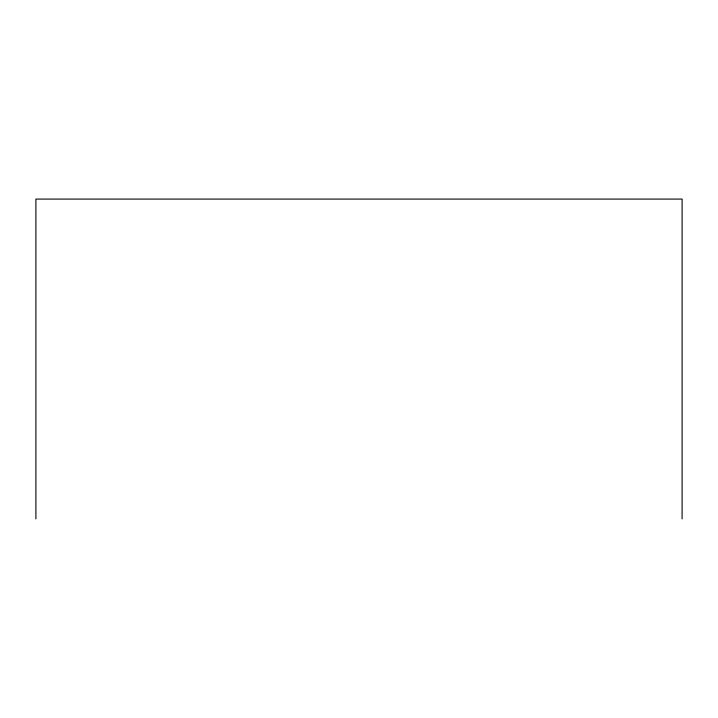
<?xml version="1.0" encoding="UTF-8"?>
<svg xmlns="http://www.w3.org/2000/svg" width="718" height="718" viewBox="0 0 718 718"><rect width="100%" height="100%" fill="white"/><g stroke="black" fill="none" stroke-linecap="round" stroke-linejoin="round"><path stroke-width="1.08" d="M682.1 518.917L682.1 199.083L35.9 199.083L35.9 518.917"/></g></svg>
